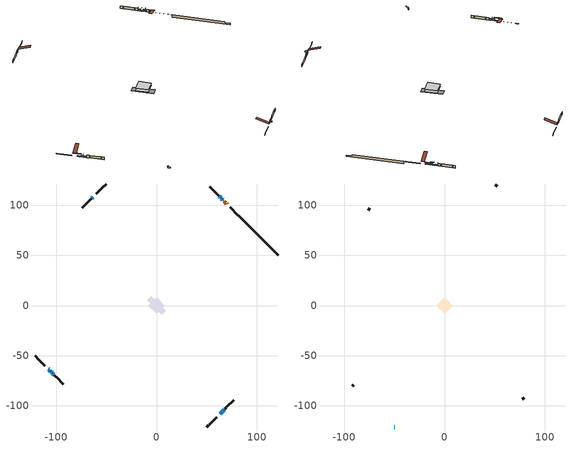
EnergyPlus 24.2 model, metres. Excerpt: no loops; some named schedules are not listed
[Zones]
conditioned space
 floor adiabatic (AdiabaticFloorConstruction): -8.1,0 0,8.1 8.1,0 0,-8.1 z1.22
 floor foundation (Slab1 construction): -9.27,5.07 -5.07,9.27 9.27,-5.07 5.07,-9.27 z-1.22
 wall outside (RimJoist1 construction): 50.08,-120.9 51.61,-119.37 / -120.9,-50.08 -119.37,-51.61 / -50.08,120.9 -51.61,119.37 / 83.18,87.81 81.64,89.34 z1.22:1.52
 wall outside (RimJoist2 construction): 52.27,-118.72 59.82,-111.16 / -118.72,-52.27 -111.16,-59.82 / -52.27,118.72 -59.82,111.16 / 80.99,90 73.44,97.55 z1.22:1.52
 wall outside (AdiabaticWallConstruction 1): 70.04,100.94 69.47,101.51 / 68.81,102.17 67.6,103.39 / 66.94,104.04 66.59,104.39 z1.22:3.25
 wall outside (AdiabaticWallConstruction): 65.94,105.05 65.45,105.53 / 66.88,-104.11 67.36,-103.62 z1.22:2.54; 64.8,106.19 64.11,106.87 z1.22:1.76; 63.21,-107.77 64.25,-106.73 z1.22:3.2; -107.77,-63.21 -106.94,-64.04 / -106.29,-64.69 -105.62,-65.36 z1.22:1.73; -63.21,107.77 -64.22,106.77 z1.22:3.05; 64.91,-106.07 66.22,-104.76 z1.22:3.28; -104.97,-66.02 -103.87,-67.11 z1.22:2.46; -103.22,-67.77 -102.19,-68.79 z1.22:2.21; 63.46,107.53 62.48,108.5 z1.22:2.14
 wall outside (Wall1 construction): 68.02,-102.96 69.46,-101.52 / -101.53,-69.45 -100.09,-70.89 / -64.87,106.11 -66.32,104.66 / 61.83,109.16 60.38,110.6 z1.22:3.66
 wall outside (Wall2 construction): 70.12,-100.86 76.92,-94.06 / -99.43,-71.55 -92.63,-78.35 / -66.98,104.01 -73.78,97.21 / 59.73,111.26 52.93,118.06 z1.22:3.66
 wall foundation (FoundationWall1 construction): 83.83,87.15,-1.22 83.83,87.15,1.22 117.2,53.79,1.22 117.2,53.79,0.17 120.9,50.08,0.17 120.9,50.08,-1.22
 window (WindowConstruction): 65.94,105.05 65.45,105.53 z1.22:2.54
 window (WindowConstruction 7): 64.8,106.19 64.11,106.87 z1.22:1.75
 window (WindowConstruction 8): 63.21,-107.77 64.25,-106.73 z1.22:3.2
 window (WindowConstruction 9): -107.77,-63.21 -106.94,-64.04 z1.22:1.73
 window (WindowConstruction 10): -106.29,-64.7 -105.62,-65.36 z1.22:1.73
 window (WindowConstruction 1): -63.21,107.77 -64.22,106.77 z1.22:3.05
 window (WindowConstruction 2): 64.91,-106.07 66.22,-104.76 z1.22:3.28
 window (WindowConstruction 3): -104.97,-66.02 -103.87,-67.11 z1.22:2.46
 window (WindowConstruction 4): -103.22,-67.77 -102.19,-68.79 z1.22:2.21
 window (WindowConstruction 5): 66.88,-104.11 67.36,-103.62 z1.22:2.54
 window (WindowConstruction 6): 63.45,107.53 62.49,108.5 z1.22:2.13
 door (Door): 70.04,100.94 69.47,101.51 z1.22:3.25
 door (Door 1): 68.81,102.17 67.6,103.39 z1.22:3.25
 door (Door 2): 66.94,104.04 66.59,104.39 z1.22:3.25
 ceiling adiabatic (AdiabaticFloorConstruction): 0,-8.1 8.1,0 0,8.1 -8.1,0 z1.22
attic - vented
 floor to conditioned space (Floor1 construction Reversed): -8.1,0 0,8.1 8.1,0 0,-8.1 z3.66
 wall outside (AdiabaticWallConstruction): -50.08,-120.9 -49.55,-120.9 z1.22:2.82
 wall outside (Wall3 construction): 77.58,-93.4 79.11,-91.87 / -91.97,-79.01 -90.44,-80.54 / -74.43,96.55 -75.97,95.02 / 52.27,118.71 50.74,120.25 z1.22:3.66
 window (WindowConstruction 11): -50.08,-120.9 -49.55,-120.9 z1.22:2.82
 roof outside (Roof1 construction): 62.56,-108.43,3.66 54.67,-100.54,7.38 52.59,-102.62,7.38 60.48,-110.51,3.66; -108.43,-62.56,3.66 -100.54,-54.67,7.38 -102.62,-52.59,7.38 -110.51,-60.48,3.66; -62.56,108.43,3.66 -54.67,100.54,7.38 -52.59,102.62,7.38 -60.48,110.51,3.66; 70.7,100.28,3.66 62.81,92.39,7.38 64.89,90.31,7.38 72.78,98.2,3.66
shading: -49.25,-120.9 -50.38,-120.9 -50.38,-124.56 -49.25,-124.56 z3.12; 65.24,105.74 66.15,104.84 66.47,105.16 65.57,106.07 z2.84; 62.17,108.81 66.73,104.25 67.06,104.58 62.5,109.13 z4.49; 64.46,-106.52 63,-107.98 64.73,-109.71 66.19,-108.24 z3.5; -105.01,-65.98 -109.71,-61.28 -110.03,-61.6 -105.33,-66.3 z4.47; -103.69,-67.3 -108.23,-62.76 -108.55,-63.08 -104.01,-67.62 z4.47; -64.43,106.55 -63,107.98 -63.33,108.31 -64.75,106.88 z3.35; 66.43,-104.55 64.7,-106.28 65.02,-106.61 66.76,-104.88 z3.58; -103.66,-67.32 -105.18,-65.8 -105.5,-66.13 -103.99,-67.65 z2.76; -101.98,-69 -103.43,-67.56 -103.75,-67.88 -102.31,-69.33 z2.51; 67.57,-103.41 66.67,-104.32 66.99,-104.64 67.9,-103.73 z2.84; 62.27,108.71 63.67,107.32 63.99,107.64 62.6,109.03 z2.43
[Building]
Building 1: Terrain=Suburbs
[Site:Location]
Calgary Intl AP_AB: Latitude {deg}=51.11; Longitude {deg}=-114.02; Time Zone {hr}=-7; Elevation {m}=1084; Keep Site Location Information=Yes
[Site:GroundTemperature:Shallow]
0.326196, -1.55603, -1.70677, -0.813554, 2.7722, 6.34125, 9.43543, 11.3955, 11.562, 9.96783, 6.95256, 3.49299
[Site:WaterMainsTemperature]
Calculation Method=Schedule; Temperature Schedule=mains temperature schedule
[Material] Roughness=Rough; Thermal Absorptance=0.9
Name | Thickness {m} | Conductivity {W/m-K} | Density {kg/m3} | Specific Heat {J/kg-K} | Solar Absorptance | Visible Absorptance
asphalt or fiberglass shingles | 0.00635 | 0.162714 | 1121.4 | 1465.45 | 0.4 | 0.4
ceiling loosefill ins | 0.254 | 0.0480833 | 16.02 | 1046.75 | 0.7 | 0.7
ceiling stud and cavity | 0.1397 | 0.0759935 | 65.682 | 1177.47 | 0.7 | 0.7
concrete 4.0 in. | 0.1016 | 1.803125 | 2242.8 | 837.4 | 0.7 | 0.7
concrete 8.0 in. | 0.2032 | 1.803125 | 2242.8 | 837.4 | 0.7 | 0.7
door material | 0.04445 | 0.0451087 | 512.64 | 1214.23 | 0.7 | 0.7
door material 1 | 0.04445 | 0.188738 | 512.64 | 1214.23 | 0.7 | 0.7
exterior vertical ins | 0.0430808 | 0.029427 | 32.04 | 1214.23 | 0.7 | 0.7
floor covering | 0.0127 | 0.0433444 | 54.468 | 1339.84 | 0.6 | 0.6
floor rigid ins; wall rigid ins | 0.512978 | 0.029427 | 32.04 | 1214.23 | 0.7 | 0.7
floor stud and cavity | 0.1397 | 1.75129 | 37.0049 | 1207.88 | 0.7 | 0.7
furniture material conditioned space 1 | 0.1524 | 0.115458 | 640.8 | 1214.23 | 0.6 | 0.6
gypsum board | 0.0127 | 0.160291 | 801 | 837.4 | 0.6 | 0.6
gypsum board 1 | 0.0127 | 0.160291 | 801 | 837.4 | 0.7 | 0.7
osb sheathing 0.5 in. | 0.0127 | 0.115458 | 512.64 | 1214.23 | 0.7 | 0.7
osb sheathing 0.75 in. | 0.01905 | 0.115458 | 512.64 | 1214.23 | 0.7 | 0.7
osb sheathing 2.0 in. | 0.0508 | 0.115458 | 512.64 | 1214.23 | 0.7 | 0.7
rim joist stud and cavity | 0.0508 | 0.231811 | 50.32683 | 1063.81 | 0.6 | 0.6
rim joist stud and cavity 1 | 0.0508 | 0.0284916 | 125.044 | 1163.47 | 0.6 | 0.6
slab rigid ins | 0.000517642 | 0.029427 | 32.04 | 1214.23 | 0.7 | 0.7
wall stud and cavity | 0.1397 | 0.101068 | 139.0536 | 1170.24 | 0.7 | 0.7
wall stud and cavity 1 | 0.1397 | 0.0975873 | 139.0536 | 1170.24 | 0.7 | 0.7
wall stud and cavity 2 | 0.0889 | 6.9971 | 50.32683 | 1063.81 | 0.6 | 0.6
wall stud and cavity 3 | 0.0889 | 0.380278 | 52.3479 | 1209.89 | 0.7 | 0.7
wall stud and cavity 4 | 0.0889 | 0.391764 | 83.0341 | 1211.67 | 0.7 | 0.7
wood siding | 0.0254 | 0.102417 | 544.68 | 1172.36 | 0.4 | 0.4
wood siding 1 | 0.00254 | 0.102417 | 544.68 | 1172.36 | 0.4 | 0.4
wood siding 2; wood siding 3; wood siding 4 | 0.0254 | 0.102417 | 544.68 | 1172.36 | 0.7 | 0.7
[WindowMaterial:SimpleGlazingSystem]
Name | U-Factor {W/m2-K} | Solar Heat Gain Coefficient
WindowMaterial | 2.77711 | 0.55
WindowMaterial 1 | 2.78165 | 0.57
WindowMaterial 10 | 5.524694 | 0.61
WindowMaterial 11 | 2.975272 | 0.62
WindowMaterial 2 | 2.79471 | 0.64
WindowMaterial 3 | 2.90941 | 0.68
WindowMaterial 4 | 2.9395 | 0.6
WindowMaterial 5 | 2.972433 | 0.55
WindowMaterial 6 | 2.770864 | 0.52
WindowMaterial 7 | 5.43157 | 0.61
WindowMaterial 8 | 3.97119 | 0.7
WindowMaterial 9 | 5.31063 | 0.62
[Construction]
AdiabaticFloorConstruction: floor stud and cavity, floor rigid ins, osb sheathing 0.75 in., floor covering
AdiabaticWallConstruction: wood siding 3, wall rigid ins, wall stud and cavity 3, gypsum board
AdiabaticWallConstruction 1: wood siding 4, wall rigid ins, wall stud and cavity 3, gypsum board
Door; Door 1: door material
Door 2: door material 1
Floor1 construction Reversed: gypsum board, ceiling stud and cavity, ceiling loosefill ins
FoundationWall1 construction: concrete 8.0 in., gypsum board 1
furniture construction conditioned space 1: furniture material conditioned space 1
PartitionWallConstruction: gypsum board, wall stud and cavity 4, gypsum board
RimJoist1 construction: wood siding 2, rim joist stud and cavity
RimJoist2 construction: wood siding 2, osb sheathing 2.0 in., rim joist stud and cavity 1
Roof1 construction: asphalt or fiberglass shingles
Slab1 construction: slab rigid ins, concrete 4.0 in.
Wall1 construction: wood siding, osb sheathing 0.5 in., wall stud and cavity, gypsum board
Wall2 construction: wood siding, osb sheathing 0.5 in., wall stud and cavity 1, gypsum board
Wall3 construction: wood siding 1, wall stud and cavity 2
WindowConstruction: WindowMaterial
WindowConstruction 1: WindowMaterial 1
WindowConstruction 10: WindowMaterial 10
WindowConstruction 11: WindowMaterial 11
WindowConstruction 2: WindowMaterial 2
WindowConstruction 3: WindowMaterial 3
WindowConstruction 4: WindowMaterial 4
WindowConstruction 5: WindowMaterial 5
WindowConstruction 6: WindowMaterial 6
WindowConstruction 7: WindowMaterial 7
WindowConstruction 8: WindowMaterial 8
WindowConstruction 9: WindowMaterial 9
[Zone] Multiplier=1; Part of Total Floor Area=Yes
Name | Volume {m3}
attic - vented | 79.2678
conditioned space | 650.4
[Space]
Name | Zone | Volume {m3}
attic - vented 1 | attic - vented | 79.2678
conditioned space 1 | conditioned space | 650.4
[ZoneInfiltration:EffectiveLeakageArea]
infil attic - vented 1: Zone or Space=attic - vented 1; Schedule=Always On Discrete; Effective Air Leakage Area {cm2}=4500.69; Stack Coefficient=0.000428313; Wind Coefficient=1.3983e-05
[ZoneMixing]
whole house fan mix: Zone or Space=attic - vented; Schedule=Always On Continuous; Design Flow Rate Calculation Method=Flow/Zone; Design Flow Rate {m3/s}=0; Source Zone or Space=conditioned space
[SurfaceProperty:ExposedFoundationPerimeter]
Slab1: Exposed Perimeter Calculation Method=TotalExposedPerimeter; Total Exposed Perimeter {m}=52.426
[InternalMass] Zone or ZoneList=conditioned space; Space or SpaceList=conditioned space 1
Name | Construction | Surface Area {m2}
furniture mass conditioned space 1 | furniture construction conditioned space 1 | 100.68
partition wall mass | PartitionWallConstruction | 251.7
[Lights]
interior lighting: Zone or ZoneList or Space or SpaceList=conditioned space 1; Schedule=interior lighting schedule; Design Level Calculation Method=LightingLevel; Lighting Level {W}=343.2; Return Air Fraction=0; Fraction Radiant=0.6; Fraction Visible=0.2; Fraction Replaceable=1
[People]
occupants: Zone or ZoneList or Space or SpaceList=conditioned space 1; Number of People Schedule=occupants schedule; Number of People Calculation Method=People; Number of People=3; Fraction Radiant=0.314171; Sensible Heat Fraction=0.56303; Activity Level Schedule=occupants activity schedule; Carbon Dioxide Generation Rate {m3/s-W}=0; Enable ASHRAE 55 Comfort Warnings=No; Mean Radiant Temperature Calculation Type=EnclosureAveraged
[ElectricEquipment] Zone or ZoneList or Space or SpaceList=conditioned space 1; Design Level Calculation Method=EquipmentLevel
Name | Schedule | Design Level {W} | Fraction Latent | Fraction Radiant | Fraction Lost
clothes dryer | clothes dryer schedule | 140.772 | 0.015 | 0.081 | 0.85
clothes washer | clothes washer schedule | 32.1985 | 0.03 | 0.162 | 0.7
cooking range | cooking range schedule | 215.147 | 0.08 | 0.432 | 0.2
dishwasher | dishwasher schedule | 66.8632 | 0.3 | 0.18 | 0.4
fridge | fridge schedule | 72.9452 | 0 | 0.6 | 0
mech vent house fan | mech vent house fan schedule | 0 | 0 | 0 | 1
mech vent house fan cfis | mech vent house fan cfis schedule | 0 | 0 | 0 | 0
misc plug loads | misc plug loads schedule | 494.7 | 0.045 | 0.513 | 0.1
whole house fan | Always On Discrete | 0 | 0 | 0 | 1
[OtherEquipment] Zone or ZoneList or Space or SpaceList=conditioned space 1; Design Level Calculation Method=EquipmentLevel
Name | Fuel Type | Schedule | Design Level {W} | Fraction Latent | Fraction Radiant | Fraction Lost
clothes dryer 1 | Electricity | clothes dryer schedule | 0 | 0.015 | 0.081 | 0.85
cooking range 1 | Electricity | cooking range schedule | 0 | 0.08 | 0.432 | 0.2
general water use latent | None | general water use schedule | 62.594 | 1 | 0 | 0
general water use sensible | None | general water use schedule | -61.6891 | 0 | 0.6 | 0
mech vent house fan latent load | None | Always On Discrete | 0 | 1 | 0 | 0
mech vent house fan sensible load | None | Always On Discrete | 0 | 0 | 0 | 0
water heater energy adjustment1 | NaturalGas | Always On Discrete | 0.01 | 0 | 0 | 1
[ZoneInfiltration:DesignFlowRate] Zone or ZoneList or Space or SpaceList=conditioned space 1; Schedule=Always On Discrete; Design Flow Rate Calculation Method=Flow/Zone; Design Flow Rate {m3/s}=0
infil flow; natural vent flow; whole house fan flow
[Foundation:Kiva]
Foundation Kiva 1: Initial Indoor Air Temperature {C}=18; Wall Height Above Grade {m}=1.21999; Wall Depth Below Slab {m}=0.2032; Custom Block Material Name 1=exterior vertical ins; Custom Block Depth 1 {m}=2.43998; Custom Block X Position 1 {m}=0.2159; Custom Block Z Position 1 {m}=0
[Foundation:Kiva:Settings]
Soil Conductivity {W/m-K}=0.849921; Soil Density {kg/m3}=1842.3; Soil Specific Heat {J/kg-K}=418.7; Ground Solar Absorptivity=0.9; Ground Thermal Absorptivity=0.9; Ground Surface Roughness {m}=0.03; Far-Field Width {m}=40; Deep-Ground Boundary Condition=ZeroFlux; Deep-Ground Depth {m}=40; Minimum Cell Dimension {m}=0.2; Maximum Cell Growth Coefficient=3; Simulation Timestep=Timestep
[Exterior:Lights]
exterior lighting: Schedule=exterior lighting schedule; Design Level {W}=75.6
[Schedule:Constant]
Name | Hourly Value
Always On Continuous; mech vent house fan schedule; mech vent house fan cfis schedule; Always On Discrete | 1
occupants activity schedule | 117.228
fridge schedule | 0
[Schedule:Week:Daily]
interior lighting schedule Week Rule - Jan1-Jan27: interior lighting schedule day, interior lighting schedule day, interior lighting schedule day, interior lighting schedule day, interior lighting schedule day, interior lighting schedule day, interior lighting schedule day, interior lighting schedule default day, interior lighting schedule default day, interior lighting schedule default day, interior lighting schedule default day, interior lighting schedule default day
interior lighting schedule Week Rule - Jan28-Feb3: interior lighting schedule day, interior lighting schedule day, interior lighting schedule day, interior lighting schedule day, interior lighting schedule day 1, interior lighting schedule day 1, interior lighting schedule day 1, interior lighting schedule default day, interior lighting schedule default day, interior lighting schedule default day, interior lighting schedule default day, interior lighting schedule default day
interior lighting schedule Week Rule - Feb4-Feb24: interior lighting schedule day 1, interior lighting schedule day 1, interior lighting schedule day 1, interior lighting schedule day 1, interior lighting schedule day 1, interior lighting schedule day 1, interior lighting schedule day 1, interior lighting schedule default day, interior lighting schedule default day, interior lighting schedule default day, interior lighting schedule default day, interior lighting schedule default day
interior lighting schedule Week Rule - Feb25-Mar3: interior lighting schedule day 1, interior lighting schedule day 1, interior lighting schedule day 1, interior lighting schedule day 1, interior lighting schedule day 2, interior lighting schedule day 2, interior lighting schedule day 2, interior lighting schedule default day, interior lighting schedule default day, interior lighting schedule default day, interior lighting schedule default day, interior lighting schedule default day
interior lighting schedule Week Rule - Mar4-Mar31: interior lighting schedule day 2, interior lighting schedule day 2, interior lighting schedule day 2, interior lighting schedule day 2, interior lighting schedule day 2, interior lighting schedule day 2, interior lighting schedule day 2, interior lighting schedule default day, interior lighting schedule default day, interior lighting schedule default day, interior lighting schedule default day, interior lighting schedule default day
interior lighting schedule Week Rule - Apr1-Apr28: interior lighting schedule day 3, interior lighting schedule day 3, interior lighting schedule day 3, interior lighting schedule day 3, interior lighting schedule day 3, interior lighting schedule day 3, interior lighting schedule day 3, interior lighting schedule default day, interior lighting schedule default day, interior lighting schedule default day, interior lighting schedule default day, interior lighting schedule default day
interior lighting schedule Week Rule - Apr29-May5: interior lighting schedule day 3, interior lighting schedule day 3, interior lighting schedule day 4, interior lighting schedule day 4, interior lighting schedule day 4, interior lighting schedule day 4, interior lighting schedule day 4, interior lighting schedule default day, interior lighting schedule default day, interior lighting schedule default day, interior lighting schedule default day, interior lighting schedule default day
interior lighting schedule Week Rule - May6-May26: interior lighting schedule day 4, interior lighting schedule day 4, interior lighting schedule day 4, interior lighting schedule day 4, interior lighting schedule day 4, interior lighting schedule day 4, interior lighting schedule day 4, interior lighting schedule default day, interior lighting schedule default day, interior lighting schedule default day, interior lighting schedule default day, interior lighting schedule default day
interior lighting schedule Week Rule - May27-Jun2: interior lighting schedule day 4, interior lighting schedule day 4, interior lighting schedule day 4, interior lighting schedule day 4, interior lighting schedule day 4, interior lighting schedule day 5, interior lighting schedule day 5, interior lighting schedule default day, interior lighting schedule default day, interior lighting schedule default day, interior lighting schedule default day, interior lighting schedule default day
interior lighting schedule Week Rule - Jun3-Jun30: interior lighting schedule day 5, interior lighting schedule day 5, interior lighting schedule day 5, interior lighting schedule day 5, interior lighting schedule day 5, interior lighting schedule day 5, interior lighting schedule day 5, interior lighting schedule default day, interior lighting schedule default day, interior lighting schedule default day, interior lighting schedule default day, interior lighting schedule default day
interior lighting schedule Week Rule - Jul1-Jul28: interior lighting schedule day 6, interior lighting schedule day 6, interior lighting schedule day 6, interior lighting schedule day 6, interior lighting schedule day 6, interior lighting schedule day 6, interior lighting schedule day 6, interior lighting schedule default day, interior lighting schedule default day, interior lighting schedule default day, interior lighting schedule default day, interior lighting schedule default day
interior lighting schedule Week Rule - Jul29-Aug4: interior lighting schedule day 6, interior lighting schedule day 6, interior lighting schedule day 6, interior lighting schedule day 7, interior lighting schedule day 7, interior lighting schedule day 7, interior lighting schedule day 7, interior lighting schedule default day, interior lighting schedule default day, interior lighting schedule default day, interior lighting schedule default day, interior lighting schedule default day
interior lighting schedule Week Rule - Aug5-Aug25: interior lighting schedule day 7, interior lighting schedule day 7, interior lighting schedule day 7, interior lighting schedule day 7, interior lighting schedule day 7, interior lighting schedule day 7, interior lighting schedule day 7, interior lighting schedule default day, interior lighting schedule default day, interior lighting schedule default day, interior lighting schedule default day, interior lighting schedule default day
interior lighting schedule Week Rule - Aug26-Sep1: interior lighting schedule day 7, interior lighting schedule day 7, interior lighting schedule day 7, interior lighting schedule day 7, interior lighting schedule day 7, interior lighting schedule day 7, interior lighting schedule day 8, interior lighting schedule default day, interior lighting schedule default day, interior lighting schedule default day, interior lighting schedule default day, interior lighting schedule default day
interior lighting schedule Week Rule - Sep2-Sep29: interior lighting schedule day 8, interior lighting schedule day 8, interior lighting schedule day 8, interior lighting schedule day 8, interior lighting schedule day 8, interior lighting schedule day 8, interior lighting schedule day 8, interior lighting schedule default day, interior lighting schedule default day, interior lighting schedule default day, interior lighting schedule default day, interior lighting schedule default day
interior lighting schedule Week Rule - Sep30-Oct6: interior lighting schedule day 8, interior lighting schedule day 9, interior lighting schedule day 9, interior lighting schedule day 9, interior lighting schedule day 9, interior lighting schedule day 9, interior lighting schedule day 9, interior lighting schedule default day, interior lighting schedule default day, interior lighting schedule default day, interior lighting schedule default day, interior lighting schedule default day
interior lighting schedule Week Rule - Oct7-Oct27: interior lighting schedule day 9, interior lighting schedule day 9, interior lighting schedule day 9, interior lighting schedule day 9, interior lighting schedule day 9, interior lighting schedule day 9, interior lighting schedule day 9, interior lighting schedule default day, interior lighting schedule default day, interior lighting schedule default day, interior lighting schedule default day, interior lighting schedule default day
interior lighting schedule Week Rule - Oct28-Nov3: interior lighting schedule day 9, interior lighting schedule day 9, interior lighting schedule day 9, interior lighting schedule day 9, interior lighting schedule day 10, interior lighting schedule day 10, interior lighting schedule day 10, interior lighting schedule default day, interior lighting schedule default day, interior lighting schedule default day, interior lighting schedule default day, interior lighting schedule default day
interior lighting schedule Week Rule - Nov4-Nov24: interior lighting schedule day 10, interior lighting schedule day 10, interior lighting schedule day 10, interior lighting schedule day 10, interior lighting schedule day 10, interior lighting schedule day 10, interior lighting schedule day 10, interior lighting schedule default day, interior lighting schedule default day, interior lighting schedule default day, interior lighting schedule default day, interior lighting schedule default day
interior lighting schedule Week Rule - Nov25-Dec1: interior lighting schedule day 10, interior lighting schedule day 10, interior lighting schedule day 10, interior lighting schedule day 10, interior lighting schedule day 10, interior lighting schedule day 10, interior lighting schedule day 11, interior lighting schedule default day, interior lighting schedule default day, interior lighting schedule default day, interior lighting schedule default day, interior lighting schedule default day
interior lighting schedule Week Rule - Dec2-Dec31: interior lighting schedule day 11, interior lighting schedule day 11, interior lighting schedule day 11, interior lighting schedule day 11, interior lighting schedule day 11, interior lighting schedule day 11, interior lighting schedule day 11, interior lighting schedule default day, interior lighting schedule default day, interior lighting schedule default day, interior lighting schedule default day, interior lighting schedule default day
occupants schedule Week Rule - Jan1-Dec31: occupants schedule day, occupants schedule day, occupants schedule day, occupants schedule day, occupants schedule day, occupants schedule day, occupants schedule day, occupants schedule default day, occupants schedule default day, occupants schedule default day, occupants schedule default day, occupants schedule default day
clothes dryer schedule Week Rule - Jan1-Dec31: clothes dryer schedule day, clothes dryer schedule day, clothes dryer schedule day, clothes dryer schedule day, clothes dryer schedule day, clothes dryer schedule day, clothes dryer schedule day, clothes dryer schedule default day, clothes dryer schedule default day, clothes dryer schedule default day, clothes dryer schedule default day, clothes dryer schedule default day
clothes washer schedule Week Rule - Jan1-Dec31: clothes washer schedule day, clothes washer schedule day, clothes washer schedule day, clothes washer schedule day, clothes washer schedule day, clothes washer schedule day, clothes washer schedule day, clothes washer schedule default day, clothes washer schedule default day, clothes washer schedule default day, clothes washer schedule default day, clothes washer schedule default day
cooking range schedule Week Rule - Jan1-Dec31: cooking range schedule day, cooking range schedule day, cooking range schedule day, cooking range schedule day, cooking range schedule day, cooking range schedule day, cooking range schedule day, cooking range schedule default day, cooking range schedule default day, cooking range schedule default day, cooking range schedule default day, cooking range schedule default day
dishwasher schedule Week Rule - Jan1-Dec31: dishwasher schedule day, dishwasher schedule day, dishwasher schedule day, dishwasher schedule day, dishwasher schedule day, dishwasher schedule day, dishwasher schedule day, dishwasher schedule default day, dishwasher schedule default day, dishwasher schedule default day, dishwasher schedule default day, dishwasher schedule default day
misc plug loads schedule Week Rule - Jan1-Dec31: misc plug loads schedule day, misc plug loads schedule day, misc plug loads schedule day, misc plug loads schedule day, misc plug loads schedule day, misc plug loads schedule day, misc plug loads schedule day, misc plug loads schedule default day, misc plug loads schedule default day, misc plug loads schedule default day, misc plug loads schedule default day, misc plug loads schedule default day
general water use schedule Week Rule - Jan1-Dec31: general water use schedule day, general water use schedule day, general water use schedule day, general water use schedule day, general water use schedule day, general water use schedule day, general water use schedule day, general water use schedule default day, general water use schedule default day, general water use schedule default day, general water use schedule default day, general water use schedule default day
exterior lighting schedule Week Rule - Jan1-Jan27: exterior lighting schedule day, exterior lighting schedule day, exterior lighting schedule day, exterior lighting schedule day, exterior lighting schedule day, exterior lighting schedule day, exterior lighting schedule day, exterior lighting schedule default day, exterior lighting schedule default day, exterior lighting schedule default day, exterior lighting schedule default day, exterior lighting schedule default day
exterior lighting schedule Week Rule - Jan28-Feb3: exterior lighting schedule day, exterior lighting schedule day, exterior lighting schedule day, exterior lighting schedule day, exterior lighting schedule day 1, exterior lighting schedule day 1, exterior lighting schedule day 1, exterior lighting schedule default day, exterior lighting schedule default day, exterior lighting schedule default day, exterior lighting schedule default day, exterior lighting schedule default day
exterior lighting schedule Week Rule - Feb4-Feb24: exterior lighting schedule day 1, exterior lighting schedule day 1, exterior lighting schedule day 1, exterior lighting schedule day 1, exterior lighting schedule day 1, exterior lighting schedule day 1, exterior lighting schedule day 1, exterior lighting schedule default day, exterior lighting schedule default day, exterior lighting schedule default day, exterior lighting schedule default day, exterior lighting schedule default day
exterior lighting schedule Week Rule - Feb25-Mar3: exterior lighting schedule day 1, exterior lighting schedule day 1, exterior lighting schedule day 1, exterior lighting schedule day 1, exterior lighting schedule day 2, exterior lighting schedule day 2, exterior lighting schedule day 2, exterior lighting schedule default day, exterior lighting schedule default day, exterior lighting schedule default day, exterior lighting schedule default day, exterior lighting schedule default day
exterior lighting schedule Week Rule - Mar4-Mar31: exterior lighting schedule day 2, exterior lighting schedule day 2, exterior lighting schedule day 2, exterior lighting schedule day 2, exterior lighting schedule day 2, exterior lighting schedule day 2, exterior lighting schedule day 2, exterior lighting schedule default day, exterior lighting schedule default day, exterior lighting schedule default day, exterior lighting schedule default day, exterior lighting schedule default day
exterior lighting schedule Week Rule - Apr1-Apr28: exterior lighting schedule day 3, exterior lighting schedule day 3, exterior lighting schedule day 3, exterior lighting schedule day 3, exterior lighting schedule day 3, exterior lighting schedule day 3, exterior lighting schedule day 3, exterior lighting schedule default day, exterior lighting schedule default day, exterior lighting schedule default day, exterior lighting schedule default day, exterior lighting schedule default day
exterior lighting schedule Week Rule - Apr29-May5: exterior lighting schedule day 3, exterior lighting schedule day 3, exterior lighting schedule day 4, exterior lighting schedule day 4, exterior lighting schedule day 4, exterior lighting schedule day 4, exterior lighting schedule day 4, exterior lighting schedule default day, exterior lighting schedule default day, exterior lighting schedule default day, exterior lighting schedule default day, exterior lighting schedule default day
exterior lighting schedule Week Rule - May6-May26: exterior lighting schedule day 4, exterior lighting schedule day 4, exterior lighting schedule day 4, exterior lighting schedule day 4, exterior lighting schedule day 4, exterior lighting schedule day 4, exterior lighting schedule day 4, exterior lighting schedule default day, exterior lighting schedule default day, exterior lighting schedule default day, exterior lighting schedule default day, exterior lighting schedule default day
exterior lighting schedule Week Rule - May27-Jun2: exterior lighting schedule day 4, exterior lighting schedule day 4, exterior lighting schedule day 4, exterior lighting schedule day 4, exterior lighting schedule day 4, exterior lighting schedule day 5, exterior lighting schedule day 5, exterior lighting schedule default day, exterior lighting schedule default day, exterior lighting schedule default day, exterior lighting schedule default day, exterior lighting schedule default day
exterior lighting schedule Week Rule - Jun3-Jun30: exterior lighting schedule day 5, exterior lighting schedule day 5, exterior lighting schedule day 5, exterior lighting schedule day 5, exterior lighting schedule day 5, exterior lighting schedule day 5, exterior lighting schedule day 5, exterior lighting schedule default day, exterior lighting schedule default day, exterior lighting schedule default day, exterior lighting schedule default day, exterior lighting schedule default day
exterior lighting schedule Week Rule - Jul1-Jul28: exterior lighting schedule day 6, exterior lighting schedule day 6, exterior lighting schedule day 6, exterior lighting schedule day 6, exterior lighting schedule day 6, exterior lighting schedule day 6, exterior lighting schedule day 6, exterior lighting schedule default day, exterior lighting schedule default day, exterior lighting schedule default day, exterior lighting schedule default day, exterior lighting schedule default day
exterior lighting schedule Week Rule - Jul29-Aug4: exterior lighting schedule day 6, exterior lighting schedule day 6, exterior lighting schedule day 6, exterior lighting schedule day 7, exterior lighting schedule day 7, exterior lighting schedule day 7, exterior lighting schedule day 7, exterior lighting schedule default day, exterior lighting schedule default day, exterior lighting schedule default day, exterior lighting schedule default day, exterior lighting schedule default day
exterior lighting schedule Week Rule - Aug5-Aug25: exterior lighting schedule day 7, exterior lighting schedule day 7, exterior lighting schedule day 7, exterior lighting schedule day 7, exterior lighting schedule day 7, exterior lighting schedule day 7, exterior lighting schedule day 7, exterior lighting schedule default day, exterior lighting schedule default day, exterior lighting schedule default day, exterior lighting schedule default day, exterior lighting schedule default day
exterior lighting schedule Week Rule - Aug26-Sep1: exterior lighting schedule day 7, exterior lighting schedule day 7, exterior lighting schedule day 7, exterior lighting schedule day 7, exterior lighting schedule day 7, exterior lighting schedule day 7, exterior lighting schedule day 8, exterior lighting schedule default day, exterior lighting schedule default day, exterior lighting schedule default day, exterior lighting schedule default day, exterior lighting schedule default day
exterior lighting schedule Week Rule - Sep2-Sep29: exterior lighting schedule day 8, exterior lighting schedule day 8, exterior lighting schedule day 8, exterior lighting schedule day 8, exterior lighting schedule day 8, exterior lighting schedule day 8, exterior lighting schedule day 8, exterior lighting schedule default day, exterior lighting schedule default day, exterior lighting schedule default day, exterior lighting schedule default day, exterior lighting schedule default day
exterior lighting schedule Week Rule - Sep30-Oct6: exterior lighting schedule day 8, exterior lighting schedule day 9, exterior lighting schedule day 9, exterior lighting schedule day 9, exterior lighting schedule day 9, exterior lighting schedule day 9, exterior lighting schedule day 9, exterior lighting schedule default day, exterior lighting schedule default day, exterior lighting schedule default day, exterior lighting schedule default day, exterior lighting schedule default day
exterior lighting schedule Week Rule - Oct7-Oct27: exterior lighting schedule day 9, exterior lighting schedule day 9, exterior lighting schedule day 9, exterior lighting schedule day 9, exterior lighting schedule day 9, exterior lighting schedule day 9, exterior lighting schedule day 9, exterior lighting schedule default day, exterior lighting schedule default day, exterior lighting schedule default day, exterior lighting schedule default day, exterior lighting schedule default day
exterior lighting schedule Week Rule - Oct28-Nov3: exterior lighting schedule day 9, exterior lighting schedule day 9, exterior lighting schedule day 9, exterior lighting schedule day 9, exterior lighting schedule day 10, exterior lighting schedule day 10, exterior lighting schedule day 10, exterior lighting schedule default day, exterior lighting schedule default day, exterior lighting schedule default day, exterior lighting schedule default day, exterior lighting schedule default day
exterior lighting schedule Week Rule - Nov4-Nov24: exterior lighting schedule day 10, exterior lighting schedule day 10, exterior lighting schedule day 10, exterior lighting schedule day 10, exterior lighting schedule day 10, exterior lighting schedule day 10, exterior lighting schedule day 10, exterior lighting schedule default day, exterior lighting schedule default day, exterior lighting schedule default day, exterior lighting schedule default day, exterior lighting schedule default day
exterior lighting schedule Week Rule - Nov25-Dec1: exterior lighting schedule day 10, exterior lighting schedule day 10, exterior lighting schedule day 10, exterior lighting schedule day 10, exterior lighting schedule day 10, exterior lighting schedule day 10, exterior lighting schedule day 11, exterior lighting schedule default day, exterior lighting schedule default day, exterior lighting schedule default day, exterior lighting schedule default day, exterior lighting schedule default day
[Schedule:Year]
interior lighting schedule: interior lighting schedule Week Rule - Jan1-Jan27, 1, 1, 1, 27, interior lighting schedule Week Rule - Jan28-Feb3, 1, 28, 2, 3, interior lighting schedule Week Rule - Feb4-Feb24, 2, 4, 2, 24, interior lighting schedule Week Rule - Feb25-Mar3, 2, 25, 3, 3, interior lighting schedule Week Rule - Mar4-Mar31, 3, 4, 3, 31, interior lighting schedule Week Rule - Apr1-Apr28, 4, 1, 4, 28, interior lighting schedule Week Rule - Apr29-May5, 4, 29, 5, 5, interior lighting schedule Week Rule - May6-May26, 5, 6, 5, 26, interior lighting schedule Week Rule - May27-Jun2, 5, 27, 6, 2, interior lighting schedule Week Rule - Jun3-Jun30, 6, 3, 6, 30, interior lighting schedule Week Rule - Jul1-Jul28, 7, 1, 7, 28, interior lighting schedule Week Rule - Jul29-Aug4, 7, 29, 8, 4, interior lighting schedule Week Rule - Aug5-Aug25, 8, 5, 8, 25, interior lighting schedule Week Rule - Aug26-Sep1, 8, 26, 9, 1, interior lighting schedule Week Rule - Sep2-Sep29, 9, 2, 9, 29, interior lighting schedule Week Rule - Sep30-Oct6, 9, 30, 10, 6, interior lighting schedule Week Rule - Oct7-Oct27, 10, 7, 10, 27, interior lighting schedule Week Rule - Oct28-Nov3, 10, 28, 11, 3, interior lighting schedule Week Rule - Nov4-Nov24, 11, 4, 11, 24, interior lighting schedule Week Rule - Nov25-Dec1, 11, 25, 12, 1, interior lighting schedule Week Rule - Dec2-Dec31, 12, 2, 12, 31
occupants schedule: occupants schedule Week Rule - Jan1-Dec31, 1, 1, 12, 31
clothes dryer schedule: clothes dryer schedule Week Rule - Jan1-Dec31, 1, 1, 12, 31
clothes washer schedule: clothes washer schedule Week Rule - Jan1-Dec31, 1, 1, 12, 31
cooking range schedule: cooking range schedule Week Rule - Jan1-Dec31, 1, 1, 12, 31
dishwasher schedule: dishwasher schedule Week Rule - Jan1-Dec31, 1, 1, 12, 31
misc plug loads schedule: misc plug loads schedule Week Rule - Jan1-Dec31, 1, 1, 12, 31
general water use schedule: general water use schedule Week Rule - Jan1-Dec31, 1, 1, 12, 31
exterior lighting schedule: exterior lighting schedule Week Rule - Jan1-Jan27, 1, 1, 1, 27, exterior lighting schedule Week Rule - Jan28-Feb3, 1, 28, 2, 3, exterior lighting schedule Week Rule - Feb4-Feb24, 2, 4, 2, 24, exterior lighting schedule Week Rule - Feb25-Mar3, 2, 25, 3, 3, exterior lighting schedule Week Rule - Mar4-Mar31, 3, 4, 3, 31, exterior lighting schedule Week Rule - Apr1-Apr28, 4, 1, 4, 28, exterior lighting schedule Week Rule - Apr29-May5, 4, 29, 5, 5, exterior lighting schedule Week Rule - May6-May26, 5, 6, 5, 26, exterior lighting schedule Week Rule - May27-Jun2, 5, 27, 6, 2, exterior lighting schedule Week Rule - Jun3-Jun30, 6, 3, 6, 30, exterior lighting schedule Week Rule - Jul1-Jul28, 7, 1, 7, 28, exterior lighting schedule Week Rule - Jul29-Aug4, 7, 29, 8, 4, exterior lighting schedule Week Rule - Aug5-Aug25, 8, 5, 8, 25, exterior lighting schedule Week Rule - Aug26-Sep1, 8, 26, 9, 1, exterior lighting schedule Week Rule - Sep2-Sep29, 9, 2, 9, 29, exterior lighting schedule Week Rule - Sep30-Oct6, 9, 30, 10, 6, exterior lighting schedule Week Rule - Oct7-Oct27, 10, 7, 10, 27, exterior lighting schedule Week Rule - Oct28-Nov3, 10, 28, 11, 3, exterior lighting schedule Week Rule - Nov4-Nov24, 11, 4, 11, 24, exterior lighting schedule Week Rule - Nov25-Dec1, 11, 25, 12, 1, exterior lighting schedule Week Rule - Dec2-Dec31, 12, 2, 12, 31
[Schedule:Compact]
mains temperature schedule: Through: 01/01, For: AllDays, Until: 24:00, 5.30611, Through: 01/02, For: AllDays, Until: 24:00, 5.24556, Through: 01/03, For: AllDays, Until: 24:00, 5.18611, Through: 01/04, For: AllDays, Until: 24:00, 5.12778, Through: 01/05, For: AllDays, Until: 24:00, 5.07, Through: 01/06, For: AllDays, Until: 24:00, 5.01278, Through: 01/07, For: AllDays, Until: 24:00, 4.95722, Through: 01/08, For: AllDays, Until: 24:00, 4.90222, Through: 01/09, For: AllDays, Until: 24:00, 4.84778, Through: 01/10, For: AllDays, Until: 24:00, 4.795, Through: 01/11, For: AllDays, Until: 24:00, 4.74278, Through: 01/12, For: AllDays, Until: 24:00, 4.69167, Through: 01/13, For: AllDays, Until: 24:00, 4.64111, Through: 01/14, For: AllDays, Until: 24:00, 4.59222, Through: 01/15, For: AllDays, Until: 24:00, 4.54389, Through: 01/16, For: AllDays, Until: 24:00, 4.49722, Through: 01/17, For: AllDays, Until: 24:00, 4.45111, Through: 01/18, For: AllDays, Until: 24:00, 4.40611, Through: 01/19, For: AllDays, Until: 24:00, 4.36222, Through: 01/20, For: AllDays, Until: 24:00, 4.32, Through: 01/21, For: AllDays, Until: 24:00, 4.27833, Through: 01/22, For: AllDays, Until: 24:00, 4.23778, Through: 01/23, For: AllDays, Until: 24:00, 4.19833, Through: 01/24, For: AllDays, Until: 24:00, 4.16056, Through: 01/25, For: AllDays, Until: 24:00, 4.12333, Through: 01/26, For: AllDays, Until: 24:00, 4.08778, Through: 01/27, For: AllDays, Until: 24:00, 4.05278, Through: 01/28, For: AllDays, Until: 24:00, 4.01944, Through: 01/29, For: AllDays, Until: 24:00, 3.98722, Through: 01/30, For: AllDays, Until: 24:00, 3.95611, Through: 01/31, For: AllDays, Until: 24:00, 3.92667, Through: 02/01, For: AllDays, Until: 24:00, 3.89778, Through: 02/02, For: AllDays, Until: 24:00, 3.87056, Through: 02/03, For: AllDays, Until: 24:00, 3.84444, Through: 02/04, For: AllDays, Until: 24:00, 3.82, Through: 02/05, For: AllDays, Until: 24:00, 3.79611, Through: 02/06, For: AllDays, Until: 24:00, 3.77389, Through: 02/07, For: AllDays, Until: 24:00, 3.75333, Through: 02/08, For: AllDays, Until: 24:00, 3.73333, Through: 02/09, For: AllDays, Until: 24:00, 3.715, Through: 02/10, For: AllDays, Until: 24:00, 3.69778, Through: 02/11, For: AllDays, Until: 24:00, 3.68222, Through: 02/12, For: AllDays, Until: 24:00, 3.66778, Through: 02/13, For: AllDays, Until: 24:00, 3.65444, Through: 02/14, For: AllDays, Until: 24:00, 3.64278, Through: 02/15, For: AllDays, Until: 24:00, 3.63222, Through: 02/16, For: AllDays, Until: 24:00, 3.62278, Through: 02/17, For: AllDays, Until: 24:00, 3.615, Through: 02/18, For: AllDays, Until: 24:00, 3.60833, Through: 02/19, For: AllDays, Until: 24:00, 3.60333, Through: 02/20, For: AllDays, Until: 24:00, 3.59944, Through: 02/21, For: AllDays, Until: 24:00, 3.59667, Through: 02/22, For: AllDays, Until: 24:00, 3.59556, Through: 02/23, For: AllDays, Until: 24:00, 3.59556, Through: 02/24, For: AllDays, Until: 24:00, 3.59722, Through: 02/25, For: AllDays, Until: 24:00, 3.6, Through: 02/26, For: AllDays, Until: 24:00, 3.60389, Through: 02/27, For: AllDays, Until: 24:00, 3.60944, Through: 02/28, For: AllDays, Until: 24:00, 3.61611, Through: 03/01, For: AllDays, Until: 24:00, 3.62444, Through: 03/02, For: AllDays, Until: 24:00, 3.63333, Through: 03/03, For: AllDays, Until: 24:00, 3.64444, Through: 03/04, For: AllDays, Until: 24:00, 3.65611, Through: 03/05, For: AllDays, Until: 24:00, 3.67, Through: 03/06, For: AllDays, Until: 24:00, 3.68444, Through: 03/07, For: AllDays, Until: 24:00, 3.70056, Through: 03/08, For: AllDays, Until: 24:00, 3.71778, Through: 03/09, For: AllDays, Until: 24:00, 3.73611, Through: 03/10, For: AllDays, Until: 24:00, 3.75611, Through: 03/11, For: AllDays, Until: 24:00, 3.77722, Through: 03/12, For: AllDays, Until: 24:00, 3.79944, Through: 03/13, For: AllDays, Until: 24:00, 3.82333, Through: 03/14, For: AllDays, Until: 24:00, 3.84833, Through: 03/15, For: AllDays, Until: 24:00, 3.87444, Through: 03/16, For: AllDays, Until: 24:00, 3.90222, Through: 03/17, For: AllDays, Until: 24:00, 3.93056, Through: 03/18, For: AllDays, Until: 24:00, 3.96056, Through: 03/19, For: AllDays, Until: 24:00, 3.99167, Through: 03/20, For: AllDays, Until: 24:00, 4.02444, Through: 03/21, For: AllDays, Until: 24:00, 4.05778, Through: 03/22, For: AllDays, Until: 24:00, 4.09278, Through: 03/23, For: AllDays, Until: 24:00, 4.12833, Through: 03/24, For: AllDays, Until: 24:00, 4.16556, Through: 03/25, For: AllDays, Until: 24:00, 4.20389, Through: 03/26, For: AllDays, Until: 24:00, 4.24333, Through: 03/27, For: AllDays, Until: 24:00, 4.28389, Through: 03/28, For: AllDays, Until: 24:00, 4.32611, Through: 03/29, For: AllDays, Until: 24:00, 4.36889, Through: 03/30, For: AllDays, Until: 24:00, 4.41278, Through: 03/31, For: AllDays, Until: 24:00, 4.45778, Through: 04/01, For: AllDays, Until: 24:00, 4.50389, Through: 04/02, For: AllDays, Until: 24:00, 4.55111, Through: 04/03, For: AllDays, Until: 24:00, 4.59944, Through: 04/04, For: AllDays, Until: 24:00, 4.64833, Through: 04/05, For: AllDays, Until: 24:00, 4.69889, Through: 04/06, For: AllDays, Until: 24:00, 4.75, Through: 04/07, For: AllDays, Until: 24:00, 4.80222, Through: 04/08, For: AllDays, Until: 24:00, 4.85556, Through: 04/09, For: AllDays, Until: 24:00, 4.91, Through: 04/10, For: AllDays, Until: 24:00, 4.965, Through: 04/11, For: AllDays, Until: 24:00, 5.02111, Through: 04/12, For: AllDays, Until: 24:00, 5.07833, Through: 04/13, For: AllDays, Until: 24:00, 5.13611, Through: 04/14, For: AllDays, Until: 24:00, 5.195, Through: 04/15, For: AllDays, Until: 24:00, 5.25444, Through: 04/16, For: AllDays, Until: 24:00, 5.315, Through: 04/17, For: AllDays, Until: 24:00, 5.37611, Through: 04/18, For: AllDays, Until: 24:00, 5.43833, Through: 04/19, For: AllDays, Until: 24:00, 5.50111, Through: 04/20, For: AllDays, Until: 24:00, 5.565, Through: 04/21, For: AllDays, Until: 24:00, 5.62944, Through: 04/22, For: AllDays, Until: 24:00, 5.69444, Through: 04/23, For: AllDays, Until: 24:00, 5.76, Through: 04/24, For: AllDays, Until: 24:00, 5.82667, Through: 04/25, For: AllDays, Until: 24:00, 5.89389, Through: 04/26, For: AllDays, Until: 24:00, 5.96167, Through: 04/27, For: AllDays, Until: 24:00, 6.03056, Through: 04/28, For: AllDays, Until: 24:00, 6.09944, Through: 04/29, For: AllDays, Until: 24:00, 6.16944, Through: 04/30, For: AllDays, Until: 24:00, 6.23944, Through: 05/01, For: AllDays, Until: 24:00, 6.31056, Through: 05/02, For: AllDays, Until: 24:00, 6.38167, Through: 05/03, For: AllDays, Until: 24:00, 6.45333, Through: 05/04, For: AllDays, Until: 24:00, 6.52611, Through: 05/05, For: AllDays, Until: 24:00, 6.59889, Through: 05/06, For: AllDays, Until: 24:00, 6.67167, Through: 05/07, For: AllDays, Until: 24:00, 6.74556, Through: 05/08, For: AllDays, Until: 24:00, 6.81944, Through: 05/09, For: AllDays, Until: 24:00, 6.89389, Through: 05/10, For: AllDays, Until: 24:00, 6.96889, Through: 05/11, For: AllDays, Until: 24:00, 7.04389, Through: 05/12, For: AllDays, Until: 24:00, 7.11944, Through: 05/13, For: AllDays, Until: 24:00, 7.195, Through: 05/14, For: AllDays, Until: 24:00, 7.27111, Through: 05/15, For: AllDays, Until: 24:00, 7.34722, Through: 05/16, For: AllDays, Until: 24:00, 7.42389, Through: 05/17, For: AllDays, Until: 24:00, 7.50056, Through: 05/18, For: AllDays, Until: 24:00, 7.57722, Through: 05/19, For: AllDays, Until: 24:00, 7.65444, Through: 05/20, For: AllDays, Until: 24:00, 7.73167, Through: 05/21, For: AllDays, Until: 24:00, 7.80889, Through: 05/22, For: AllDays, Until: 24:00, 7.88611, Through: 05/23, For: AllDays, Until: 24:00, 7.96333, Through: 05/24, For: AllDays, Until: 24:00, 8.04111, Through: 05/25, For: AllDays, Until: 24:00, 8.11833, Through: 05/26, For: AllDays, Until: 24:00, 8.19611, Through: 05/27, For: AllDays, Until: 24:00, 8.27333, Through: 05/28, For: AllDays, Until: 24:00, 8.35056, Through: 05/29, For: AllDays, Until: 24:00, 8.42778, Through: 05/30, For: AllDays, Until: 24:00, 8.505, Through: 05/31, For: AllDays, Until: 24:00, 8.58222, Through: 06/01, For: AllDays, Until: 24:00, 8.65889, Through: 06/02, For: AllDays, Until: 24:00, 8.73556, Through: 06/03, For: AllDays, Until: 24:00, 8.81222, Through: 06/04, For: AllDays, Until: 24:00, 8.88889, Through: 06/05, For: AllDays, Until: 24:00, 8.965, Through: 06/06, For: AllDays, Until: 24:00, 9.04056, Through: 06/07, For: AllDays, Until: 24:00, 9.11611, Through: 06/08, For: AllDays, Until: 24:00, 9.19167, Through: 06/09, For: AllDays, Until: 24:00, 9.26667, Through: 06/10, For: AllDays, Until: 24:00, 9.34111, Through: 06/11, For: AllDays, Until: 24:00, 9.41556, Through: 06/12, For: AllDays, Until: 24:00, 9.48889, Through: 06/13, For: AllDays, Until: 24:00, 9.56278, Through: 06/14, For: AllDays, Until: 24:00, 9.63556, Through: 06/15, For: AllDays, Until: 24:00, 9.70833, Through: 06/16, For: AllDays, Until: 24:00, 9.78, Through: 06/17, For: AllDays, Until: 24:00, 9.85167, Through: 06/18, For: AllDays, Until: 24:00, 9.92278, Through: 06/19, For: AllDays, Until: 24:00, 9.99333, Through: 06/20, For: AllDays, Until: 24:00, 10.0633, Through: 06/21, For: AllDays, Until: 24:00, 10.1328, Through: 06/22, For: AllDays, Until: 24:00, 10.2011, Through: 06/23, For: AllDays, Until: 24:00, 10.2694, Through: 06/24, For: AllDays, Until: 24:00, 10.3367, Through: 06/25, For: AllDays, Until: 24:00, 10.4039, Through: 06/26, For: AllDays, Until: 24:00, 10.47, Through: 06/27, For: AllDays, Until: 24:00, 10.5356, Through: 06/28, For: AllDays, Until: 24:00, 10.6, Through: 06/29, For: AllDays, Until: 24:00, 10.6639, Through: 06/30, For: AllDays, Until: 24:00, 10.7272, Through: 07/01, For: AllDays, Until: 24:00, 10.7894, Through: 07/02, For: AllDays, Until: 24:00, 10.8511, Through: 07/03, For: AllDays, Until: 24:00, 10.9122, Through: 07/04, For: AllDays, Until: 24:00, 10.9722, Through: 07/05, For: AllDays, Until: 24:00, 11.0311, Through: 07/06, For: AllDays, Until: 24:00, 11.0894, Through: 07/07, For: AllDays, Until: 24:00, 11.1467, Through: 07/08, For: AllDays, Until: 24:00, 11.2033, Through: 07/09, For: AllDays, Until: 24:00, 11.2589, Through: 07/10, For: AllDays, Until: 24:00, 11.3133, Through: 07/11, For: AllDays, Until: 24:00, 11.3672, Through: 07/12, For: AllDays, Until: 24:00, 11.42, Through: 07/13, For: AllDays, Until: 24:00, 11.4717, Through: 07/14, For: AllDays, Until: 24:00, 11.5222, Through: 07/15, For: AllDays, Until: 24:00, 11.5717, Through: 07/16, For: AllDays, Until: 24:00, 11.6206, Through: 07/17, For: AllDays, Until: 24:00, 11.6683, Through: 07/18, For: AllDays, Until: 24:00, 11.715, Through: 07/19, For: AllDays, Until: 24:00, 11.76, Through: 07/20, For: AllDays, Until: 24:00, 11.8044, Through: 07/21, For: AllDays, Until: 24:00, 11.8478, Through: 07/22, For: AllDays, Until: 24:00, 11.89, Through: 07/23, For: AllDays, Until: 24:00, 11.9311, Through: 07/24, For: AllDays, Until: 24:00, 11.9711, Through: 07/25, For: AllDays, Until: 24:00, 12.01, Through: 07/26, For: AllDays, Until: 24:00, 12.0478, Through: 07/27, For: AllDays, Until: 24:00, 12.0839, Through: 07/28, For: AllDays, Until: 24:00, 12.1194, Through: 07/29, For: AllDays, Until: 24:00, 12.1533, Through: 07/30, For: AllDays, Until: 24:00, 12.1861, Through: 07/31, For: AllDays, Until: 24:00, 12.2178, Through: 08/01, For: AllDays, Until: 24:00, 12.2483, Through: 08/02, For: AllDays, Until: 24:00, 12.2778, Through: 08/03, For: AllDays, Until: 24:00, 12.3056, Through: 08/04, For: AllDays, Until: 24:00, 12.3322, Through: 08/05, For: AllDays, Until: 24:00, 12.3578, Through: 08/06, For: AllDays, Until: 24:00, 12.3822, Through: 08/07, For: AllDays, Until: 24:00, 12.405, Through: 08/08, For: AllDays, Until: 24:00, 12.4267, Through: 08/09, For: AllDays, Until: 24:00, 12.4472, Through: 08/10, For: AllDays, Until: 24:00, 12.4661, Through: 08/11, For: AllDays, Until: 24:00, 12.4839, Through: 08/12, For: AllDays, Until: 24:00, 12.5006, Through: 08/13, For: AllDays, Until: 24:00, 12.5156, Through: 08/14, For: AllDays, Until: 24:00, 12.5294, Through: 08/15, For: AllDays, Until: 24:00, 12.5422, Through: 08/16, For: AllDays, Until: 24:00, 12.5533, Through: 08/17, For: AllDays, Until: 24:00, 12.5633, Through: 08/18, For: AllDays, Until: 24:00, 12.5722, Through: 08/19, For: AllDays, Until: 24:00, 12.5794, Through: 08/20, For: AllDays, Until: 24:00, 12.585, Through: 08/21, For: AllDays, Until: 24:00, 12.59, Through: 08/22, For: AllDays, Until: 24:00, 12.5933, Through: 08/23, For: AllDays, Until: 24:00, 12.595, Through: 08/24, For: AllDays, Until: 24:00, 12.5961, Through: 08/25, For: AllDays, Until: 24:00, 12.595, Through: 08/26, For: AllDays, Until: 24:00, 12.5933, Through: 08/27, For: AllDays, Until: 24:00, 12.59, Through: 08/28, For: AllDays, Until: 24:00, 12.585, Through: 08/29, For: AllDays, Until: 24:00, 12.5789, Through: 08/30, For: AllDays, Until: 24:00, 12.5717, Through: 08/31, For: AllDays, Until: 24:00, 12.5633, Through: 09/01, For: AllDays, Until: 24:00, 12.5533, Through: 09/02, For: AllDays, Until: 24:00, 12.5417, Through: 09/03, For: AllDays, Until: 24:00, 12.5289, Through: 09/04, For: AllDays, Until: 24:00, 12.515, Through: 09/05, For: AllDays, Until: 24:00, 12.5, Through: 09/06, For: AllDays, Until: 24:00, 12.4833, Through: 09/07, For: AllDays, Until: 24:00, 12.4656, Through: 09/08, For: AllDays, Until: 24:00, 12.4467, Through: 09/09, For: AllDays, Until: 24:00, 12.4261, Through: 09/10, For: AllDays, Until: 24:00, 12.4044, Through: 09/11, For: AllDays, Until: 24:00, 12.3811, Through: 09/12, For: AllDays, Until: 24:00, 12.3572, Through: 09/13, For: AllDays, Until: 24:00, 12.3317, Through: 09/14, For: AllDays, Until: 24:00, 12.3044, Through: 09/15, For: AllDays, Until: 24:00, 12.2767, Through: 09/16, For: AllDays, Until: 24:00, 12.2472, Through: 09/17, For: AllDays, Until: 24:00, 12.2167, Through: 09/18, For: AllDays, Until: 24:00, 12.185, Through: 09/19, For: AllDays, Until: 24:00, 12.1522, Through: 09/20, For: AllDays, Until: 24:00, 12.1183, Through: 09/21, For: AllDays, Until: 24:00, 12.0828, Through: 09/22, For: AllDays, Until: 24:00, 12.0461, Through: 09/23, For: AllDays, Until: 24:00, 12.0089, Through: 09/24, For: AllDays, Until: 24:00, 11.97, Through: 09/25, For: AllDays, Until: 24:00, 11.93, Through: 09/26, For: AllDays, Until: 24:00, 11.8889, Through: 09/27, For: AllDays, Until: 24:00, 11.8467, Through: 09/28, For: AllDays, Until: 24:00, 11.8033, Through: 09/29, For: AllDays, Until: 24:00, 11.7589, Through: 09/30, For: AllDays, Until: 24:00, 11.7133, Through: 10/01, For: AllDays, Until: 24:00, 11.6667, Through: 10/02, For: AllDays, Until: 24:00, 11.6189, Through: 10/03, For: AllDays, Until: 24:00, 11.5706, Through: 10/04, For: AllDays, Until: 24:00, 11.5206, Through: 10/05, For: AllDays, Until: 24:00, 11.47, Through: 10/06, For: AllDays, Until: 24:00, 11.4183, Through: 10/07, For: AllDays, Until: 24:00, 11.3656, Through: 10/08, For: AllDays, Until: 24:00, 11.3117, Through: 10/09, For: AllDays, Until: 24:00, 11.2572, Through: 10/10, For: AllDays, Until: 24:00, 11.2017, Through: 10/11, For: AllDays, Until: 24:00, 11.145, Through: 10/12, For: AllDays, Until: 24:00, 11.0878, Through: 10/13, For: AllDays, Until: 24:00, 11.0294, Through: 10/14, For: AllDays, Until: 24:00, 10.97, Through: 10/15, For: AllDays, Until: 24:00, 10.91, Through: 10/16, For: AllDays, Until: 24:00, 10.8494, Through: 10/17, For: AllDays, Until: 24:00, 10.7878, Through: 10/18, For: AllDays, Until: 24:00, 10.725, Through: 10/19, For: AllDays, Until: 24:00, 10.6617, Through: 10/20, For: AllDays, Until: 24:00, 10.5978, Through: 10/21, For: AllDays, Until: 24:00, 10.5333, Through: 10/22, For: AllDays, Until: 24:00, 10.4678, Through: 10/23, For: AllDays, Until: 24:00, 10.4017, Through: 10/24, For: AllDays, Until: 24:00, 10.3344, Through: 10/25, For: AllDays, Until: 24:00, 10.2672, Through: 10/26, For: AllDays, Until: 24:00, 10.1989, Through: 10/27, For: AllDays, Until: 24:00, 10.1306, Through: 10/28, For: AllDays, Until: 24:00, 10.0611, Through: 10/29, For: AllDays, Until: 24:00, 9.99111, Through: 10/30, For: AllDays, Until: 24:00, 9.92056, Through: 10/31, For: AllDays, Until: 24:00, 9.84944, Through: 11/01, For: AllDays, Until: 24:00, 9.77778, Through: 11/02, For: AllDays, Until: 24:00, 9.70556, Through: 11/03, For: AllDays, Until: 24:00, 9.63333, Through: 11/04, For: AllDays, Until: 24:00, 9.56, Through: 11/05, For: AllDays, Until: 24:00, 9.48667, Through: 11/06, For: AllDays, Until: 24:00, 9.41278, Through: 11/07, For: AllDays, Until: 24:00, 9.33889, Through: 11/08, For: AllDays, Until: 24:00, 9.26389, Through: 11/09, For: AllDays, Until: 24:00, 9.18889, Through: 11/10, For: AllDays, Until: 24:00, 9.11389, Through: 11/11, For: AllDays, Until: 24:00, 9.03833, Through: 11/12, For: AllDays, Until: 24:00, 8.96222, Through: 11/13, For: AllDays, Until: 24:00, 8.88611, Through: 11/14, For: AllDays, Until: 24:00, 8.81, Through: 11/15, For: AllDays, Until: 24:00, 8.73333, Through: 11/16, For: AllDays, Until: 24:00, 8.65667, Through: 11/17, For: AllDays, Until: 24:00, 8.57944, Through: 11/18, For: AllDays, Until: 24:00, 8.50278, Through: 11/19, For: AllDays, Until: 24:00, 8.42556, Through: 11/20, For: AllDays, Until: 24:00, 8.34833, Through: 11/21, For: AllDays, Until: 24:00, 8.27056, Through: 11/22, For: AllDays, Until: 24:00, 8.19333, Through: 11/23, For: AllDays, Until: 24:00, 8.11611, Through: 11/24, For: AllDays, Until: 24:00, 8.03833, Through: 11/25, For: AllDays, Until: 24:00, 7.96111, Through: 11/26, For: AllDays, Until: 24:00, 7.88389, Through: 11/27, For: AllDays, Until: 24:00, 7.80611, Through: 11/28, For: AllDays, Until: 24:00, 7.72889, Through: 11/29, For: AllDays, Until: 24:00, 7.65222, Through: 11/30, For: AllDays, Until: 24:00, 7.575, Through: 12/01, For: AllDays, Until: 24:00, 7.49833, Through: 12/02, For: AllDays, Until: 24:00, 7.42167, Through: 12/03, For: AllDays, Until: 24:00, 7.345, Through: 12/04, For: AllDays, Until: 24:00, 7.26889, Through: 12/05, For: AllDays, Until: 24:00, 7.19278, Through: 12/06, For: AllDays, Until: 24:00, 7.11722, Through: 12/07, For: AllDays, Until: 24:00, 7.04167, Through: 12/08, For: AllDays, Until: 24:00, 6.96667, Through: 12/09, For: AllDays, Until: 24:00, 6.89167, Through: 12/10, For: AllDays, Until: 24:00, 6.81722, Through: 12/11, For: AllDays, Until: 24:00, 6.74333, Through: 12/12, For: AllDays, Until: 24:00, 6.66944, Through: 12/13, For: AllDays, Until: 24:00, 6.59611, Through: 12/14, For: AllDays, Until: 24:00, 6.52333, Through: 12/15, For: AllDays, Until: 24:00, 6.45111, Through: 12/16, For: AllDays, Until: 24:00, 6.37944, Through: 12/17, For: AllDays, Until: 24:00, 6.30778, Through: 12/18, For: AllDays, Until: 24:00, 6.23722, Through: 12/19, For: AllDays, Until: 24:00, 6.16667, Through: 12/20, For: AllDays, Until: 24:00, 6.09722, Through: 12/21, For: AllDays, Until: 24:00, 6.02833, Through: 12/22, For: AllDays, Until: 24:00, 5.95944, Through: 12/23, For: AllDays, Until: 24:00, 5.89167, Through: 12/24, For: AllDays, Until: 24:00, 5.82444, Through: 12/25, For: AllDays, Until: 24:00, 5.75833, Through: 12/26, For: AllDays, Until: 24:00, 5.69222, Through: 12/27, For: AllDays, Until: 24:00, 5.62722, Through: 12/28, For: AllDays, Until: 24:00, 5.56278, Through: 12/29, For: AllDays, Until: 24:00, 5.49889, Through: 12/30, For: AllDays, Until: 24:00, 5.43611, Through: 12/31, For: AllDays, Until: 24:00, 5.37444
